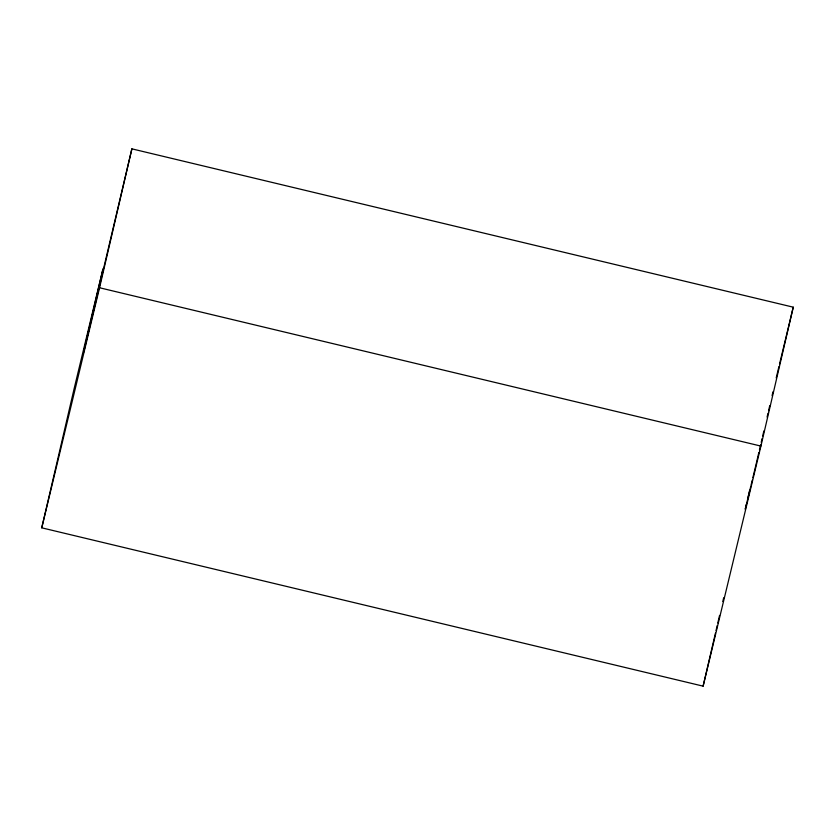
<?xml version="1.0" encoding="UTF-8"?>
<svg xmlns="http://www.w3.org/2000/svg" width="835" height="835" viewBox="0 0 835 835"><rect width="100%" height="100%" fill="white"/><g stroke="black" fill="none" stroke-linecap="round" stroke-linejoin="round"><path stroke-width="1.25" d="M41.75 527.824L74.075 388.912L102.987 268.88L83.584 352.224L95.148 304.211L131.888 148.849L793.25 307.176L760.925 446.088L703.112 686.151L41.75 527.824L99.563 287.762L131.888 148.849M703.112 686.151L715.449 633.118M716.033 630.592L717.213 625.54M717.797 623.014L719.561 615.437M722.797 601.544L723.684 597.756M746.417 504.246L745.237 509.287L750.728 486.544M747.889 497.931L749.653 490.354M756.802 461.275L758.858 452.434M759.453 449.908L760.622 444.857M761.207 442.331L762.094 438.542M762.679 436.027L763.858 430.975M767.094 417.082L767.97 413.294M768.555 410.768L769.734 405.716M772.083 395.613L772.97 391.824M776.206 377.931L778.951 366.555M779.556 364.029L793.25 307.176M751.03 485.281L752.251 480.229M752.857 477.703L756.51 462.538M99.563 287.762L760.925 446.088"/></g></svg>
